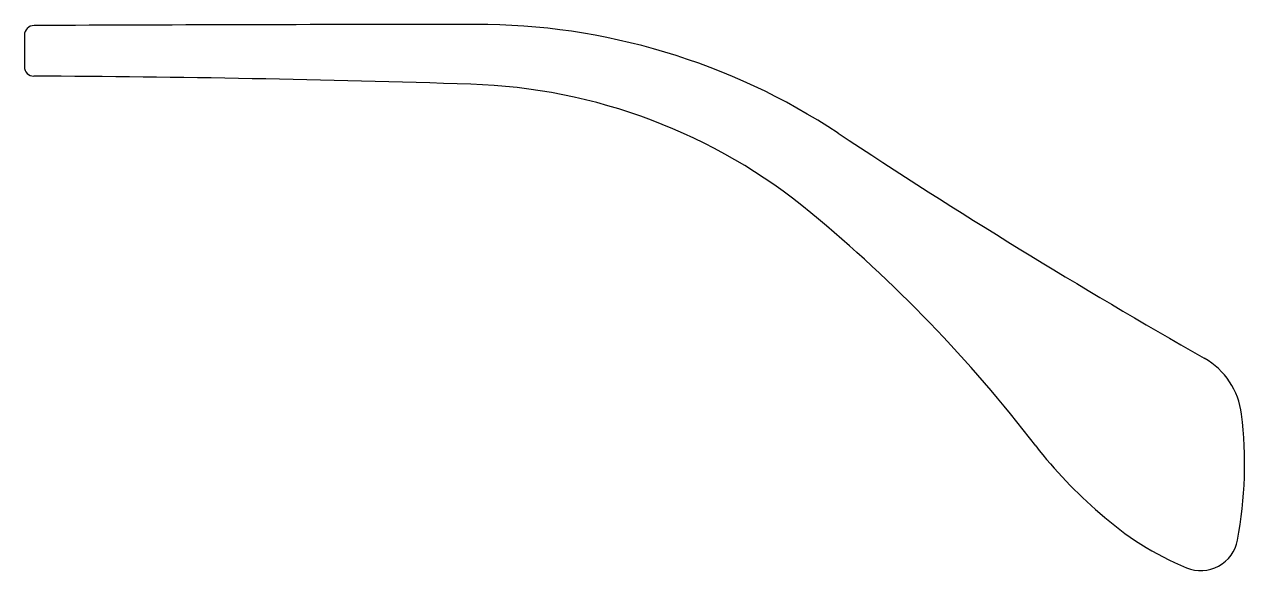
# Model space of a CAD drawing. Header units: millimetres. Extents: x 1791.9 to 1857, y 1654.7 to 1683.9.
import ezdxf

# ---------------------------------------------------------------- set-up
doc = ezdxf.new("R2010")
doc.units = ezdxf.units.MM

msp = doc.modelspace()

# ---------------------------------------------------------------- linework, layer by layer
for p, q in [((1791.859, 1683.351), (1791.859, 1681.666)), ((1791.859, 1683.303), (1791.859, 1681.714))]:
    msp.add_line(p, q)
for centre, radius, start, end in [((1792.379, 1683.351), 0.52, 90.24452, 180), ((1822.148, -5272.94), 6956.874, 90.0509481, 90.2451919), ((1815.995, 1648.932), 35, 56.50762, 90.05544), ((1792.359, 1681.666), 0.5, 180, 269.72481), ((1788.247, 825.621), 855.555, 88.161366, 89.724808), ((1814.735, 1650.751), 30, 50.39884, 88.16137), ((2026.793, 1967.504), 347, 236.50762, 240.30021), ((1784.775, 1614.537), 77, 37.49725, 50.39884), ((1852.888, 1662.614), 4, 6.94211, 60.30021), ((1834.911, 1660.425), 22.11, 349.43739, 6.94211), ((1864.364, 1675.602), 23.315, 217.49725, 229.74779), ((1860.094, 1669.785), 16.125, 227.96917, 247.46092), ((1854.68, 1656.739), 2, 247.46092, 349.43739)]:
    msp.add_arc(centre, radius, start, end)

doc.saveas('drawing.dxf')
